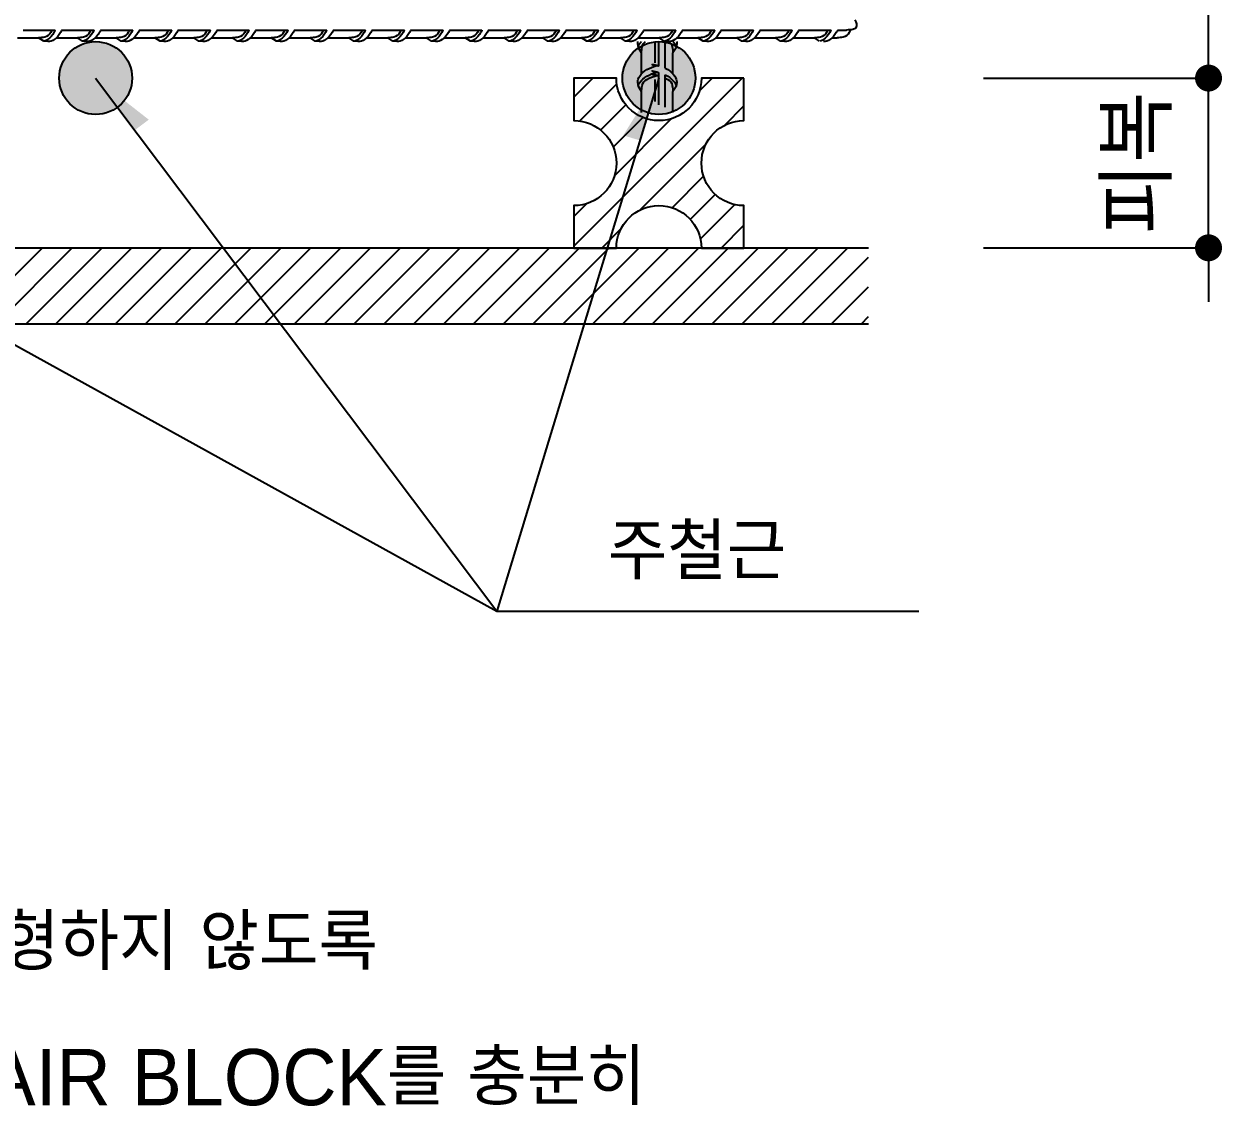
# Model space of a CAD drawing. Header units: millimetres. Extents: x -133 to 138, y -120 to 4.
# Drawn here: x -67.1 to -13.9, y -109.6 to -61.5 of the extents above; entities that cross this region are included whole.
import ezdxf

# ---------------------------------------------------------------- set-up
doc = ezdxf.new("R2010")
doc.units = ezdxf.units.MM
doc.header["$LTSCALE"] = 500
doc.header["$MEASUREMENT"] = 0
doc.styles.add('GHS', font='djdg.shx', dxfattribs={"bigfont": 'ghs.shx'})

# ---------------------------------------------------------------- blocks, each defined once
blk = doc.blocks.new('arw1')
at = {"color": 1}
blk.add_solid([(0, 0), (2.898, 0.776), (2.898, 0)], dxfattribs=at)
blk = doc.blocks.new('DOT')
at = {"color": 1}
blk.add_line((0, 0), (-1, 0), dxfattribs=at)
at = {"color": 7, "const_width": 0.5}
blk.add_lwpolyline([(-0.25, 0, 1), (0.25, 0, 1)], format="xyb", close=True, dxfattribs=at)

msp = doc.modelspace()

# ---------------------------------------------------------------- hatches: boundary and pattern name
h = msp.add_hatch(color=1)
h.paths.add_polyline_path([(-87.321, -63.864, 1), (-90.561, -63.864, 1)])
h.paths.add_polyline_path([(-62.29, -63.864, 1), (-65.53, -63.864, 1)])
h.paths.add_polyline_path([(-37.258, -63.864, 1), (-40.498, -63.864, 1)])
h = msp.add_hatch()
h.set_pattern_fill('_U', color=1, scale=0.9375, angle=45, style=0, pattern_type=0)
h.set_pattern_definition([(45, (-1511.1706, -224.63215), (-0.6629126, 0.6629126), [])])
edge = h.paths.add_edge_path()
edge.add_line((-35.098, -63.864), (-36.988, -63.864))
edge.add_arc((-38.878, -63.864), 1.89, -180, 0, ccw=False)
edge.add_line((-40.768, -63.864), (-42.658, -63.864))
edge.add_line((-42.658, -63.864), (-42.658, -65.754))
edge.add_arc((-42.658, -67.644), 1.89, -90, 90, ccw=False)
edge.add_line((-42.658, -69.534), (-42.658, -71.424))
edge.add_line((-42.658, -71.424), (-40.768, -71.424))
edge.add_arc((-38.878, -71.424), 1.89, 0, 180, ccw=False)
edge.add_line((-36.988, -71.424), (-35.098, -71.424))
edge.add_line((-35.098, -71.424), (-35.098, -69.534))
edge.add_arc((-35.098, -67.644), 1.89, 90, 270, ccw=False)
edge.add_line((-35.098, -65.754), (-35.098, -63.864))
h = msp.add_hatch()
h.set_pattern_fill('_U', color=1, scale=0.9375, angle=45, style=0, pattern_type=0)
h.set_pattern_definition([(45, (-1561.2336, -224.63215), (-0.6629126, 0.6629126), [])])
h.paths.add_polyline_path([(-99.053, -74.786), (-29.563, -74.786), (-29.563, -71.411), (-99.053, -71.411)])

# ---------------------------------------------------------------- linework, layer by layer
at = {"color": 1}
for p, q in [((-14.455, -62.664), (-14.455, -39.366)), ((-67.134, -61.727), (-65.702, -61.727)), ((-65.41, -61.727), (-63.978, -61.727)), ((-63.686, -61.727), (-62.254, -61.727)), ((-61.963, -61.727), (-60.531, -61.727)), ((-60.239, -61.727), (-58.807, -61.727)), ((-58.515, -61.727), (-57.083, -61.727)), ((-56.792, -61.727), (-55.359, -61.727)), ((-55.068, -61.727), (-53.636, -61.727)), ((-53.344, -61.727), (-51.912, -61.727)), ((-51.621, -61.727), (-50.188, -61.727)), ((-49.897, -61.727), (-48.465, -61.727)), ((-48.173, -61.727), (-46.741, -61.727)), ((-46.449, -61.727), (-45.017, -61.727)), ((-44.726, -61.727), (-43.294, -61.727)), ((-43.002, -61.727), (-41.57, -61.727)), ((-41.278, -61.727), (-39.846, -61.727)), ((-39.555, -61.727), (-38.123, -61.727)), ((-37.831, -61.727), (-36.399, -61.727)), ((-36.107, -61.727), (-34.675, -61.727)), ((-34.384, -61.727), (-32.952, -61.727)), ((-32.66, -61.727), (-31.228, -61.727)), ((-30.936, -61.727), (-30.538, -61.727)), ((-14.455, -62.664), (-14.455, -61.464)), ((-67.377, -62.072), (-66.442, -62.072)), ((-66.219, -62.217), (-66.445, -62.072)), ((-66.032, -62.244), (-66.219, -62.217)), ((-65.653, -62.072), (-64.718, -62.072)), ((-63.929, -62.072), (-62.995, -62.072)), ((-62.206, -62.072), (-61.271, -62.072)), ((-60.482, -62.072), (-59.547, -62.072)), ((-58.758, -62.072), (-57.824, -62.072)), ((-57.035, -62.072), (-56.1, -62.072)), ((-55.311, -62.072), (-54.376, -62.072)), ((-53.587, -62.072), (-52.653, -62.072)), ((-51.863, -62.072), (-50.929, -62.072)), ((-50.706, -62.217), (-50.932, -62.072)), ((-50.519, -62.244), (-50.706, -62.217)), ((-50.14, -62.072), (-49.205, -62.072)), ((-48.416, -62.072), (-47.482, -62.072)), ((-46.692, -62.072), (-45.758, -62.072)), ((-44.969, -62.072), (-44.034, -62.072)), ((-43.245, -62.072), (-42.31, -62.072)), ((-41.521, -62.072), (-40.587, -62.072)), ((-39.798, -62.072), (-38.863, -62.072)), ((-39.051, -63.182), (-39.051, -62.244)), ((-38.878, -63.33), (-38.878, -62.244)), ((-38.602, -63.43), (-38.602, -62.244)), ((-38.074, -62.072), (-37.139, -62.072)), ((-36.35, -62.072), (-35.416, -62.072)), ((-35.005, -62.244), (-35.193, -62.217)), ((-34.627, -62.072), (-33.692, -62.072)), ((-32.903, -62.072), (-31.968, -62.072)), ((-31.745, -62.217), (-31.972, -62.072)), ((-31.179, -62.072), (-30.959, -62.072)), ((-39.647, -63.673), (-39.647, -62.738)), ((-39.647, -63.673), (-39.647, -62.738)), ((-38.258, -63.673), (-38.258, -62.738)), ((-38.258, -63.673), (-38.258, -62.738)), ((-88.941, -63.864), (-46.082, -87.571)), ((-63.91, -63.864), (-46.082, -87.571)), ((-38.878, -63.864), (-46.082, -87.571)), ((-38.878, -65.053), (-38.878, -63.621)), ((-38.602, -65.154), (-38.602, -63.721)), ((-24.455, -63.864), (-14.455, -63.864)), ((-24.455, -63.864), (-14.455, -63.864)), ((-14.455, -71.411), (-14.455, -63.864)), ((-39.051, -64.906), (-39.051, -63.924)), ((-39.647, -65.397), (-39.647, -64.462)), ((-38.258, -65.397), (-38.258, -64.462)), ((-99.053, -71.411), (-29.563, -71.411)), ((-24.455, -71.411), (-14.455, -71.411)), ((-14.455, -72.611), (-14.455, -73.811)), ((-99.053, -74.786), (-29.563, -74.786)), ((-46.082, -87.571), (-27.332, -87.571))]:
    msp.add_line(p, q, dxfattribs=at)
for points in [[(-65.846, -61.727, -0.020276), (-65.905, -61.84, -0.22525), (-66.174, -62.046, -0.047901), (-66.445, -62.072)], [(-65.702, -61.727, -0.020276), (-65.761, -61.84, -0.106606), (-66.045, -62.155, -0.080536), (-66.182, -62.223, -0.156984)], [(-65.41, -61.727, -0.020276), (-65.469, -61.84, -0.106606), (-65.754, -62.155, -0.156984), (-66.032, -62.244, -0.156984)], [(-63.686, -61.727, -0.020276), (-63.746, -61.84, -0.106606), (-64.03, -62.155, -0.156984), (-64.308, -62.244), (-64.495, -62.217), (-64.722, -62.072)], [(-64.122, -61.727, -0.020276), (-64.181, -61.84, -0.22525), (-64.45, -62.046, -0.047901), (-64.722, -62.072)], [(-63.978, -61.727, -0.020276), (-64.037, -61.84, -0.106606), (-64.322, -62.155, -0.080536), (-64.458, -62.223, -0.156984)], [(-61.963, -61.727, -0.020276), (-62.022, -61.84, -0.106606), (-62.307, -62.155, -0.156984), (-62.584, -62.244), (-62.772, -62.217), (-62.998, -62.072)], [(-62.398, -61.727, -0.020276), (-62.458, -61.84, -0.22525), (-62.727, -62.046, -0.047901), (-62.998, -62.072)], [(-62.254, -61.727, -0.020276), (-62.313, -61.84, -0.106606), (-62.598, -62.155, -0.080536), (-62.734, -62.223, -0.156984)], [(-60.239, -61.727, -0.020276), (-60.298, -61.84, -0.106606), (-60.583, -62.155, -0.156984), (-60.861, -62.244), (-61.048, -62.217), (-61.274, -62.072)], [(-60.675, -61.727, -0.020276), (-60.734, -61.84, -0.22525), (-61.003, -62.046, -0.047901), (-61.274, -62.072)], [(-60.531, -61.727, -0.020276), (-60.59, -61.84, -0.106606), (-60.874, -62.155, -0.080536), (-61.011, -62.223, -0.156984)], [(-58.515, -61.727, -0.020276), (-58.575, -61.84, -0.106606), (-58.859, -62.155, -0.156984), (-59.137, -62.244), (-59.324, -62.217), (-59.551, -62.072)], [(-58.951, -61.727, -0.020276), (-59.01, -61.84, -0.22525), (-59.279, -62.046, -0.047901), (-59.551, -62.072)], [(-58.807, -61.727, -0.020276), (-58.866, -61.84, -0.106606), (-59.151, -62.155, -0.080536), (-59.287, -62.223, -0.156984)], [(-56.792, -61.727, -0.020276), (-56.851, -61.84, -0.106606), (-57.135, -62.155, -0.156984), (-57.413, -62.244), (-57.601, -62.217), (-57.827, -62.072)], [(-57.227, -61.727, -0.020276), (-57.287, -61.84, -0.22525), (-57.556, -62.046, -0.047901), (-57.827, -62.072)], [(-57.083, -61.727, -0.020276), (-57.142, -61.84, -0.106606), (-57.427, -62.155, -0.080536), (-57.563, -62.223, -0.156984)], [(-55.068, -61.727, -0.020276), (-55.127, -61.84, -0.106606), (-55.412, -62.155, -0.156984), (-55.69, -62.244), (-55.877, -62.217), (-56.103, -62.072)], [(-55.504, -61.727, -0.020276), (-55.563, -61.84, -0.22525), (-55.832, -62.046, -0.047901), (-56.103, -62.072)], [(-55.359, -61.727, -0.020276), (-55.419, -61.84, -0.106606), (-55.703, -62.155, -0.080536), (-55.84, -62.223, -0.156984)], [(-53.344, -61.727, -0.020276), (-53.404, -61.84, -0.106606), (-53.688, -62.155, -0.156984), (-53.966, -62.244), (-54.153, -62.217), (-54.379, -62.072)], [(-53.78, -61.727, -0.020276), (-53.839, -61.84, -0.22525), (-54.108, -62.046, -0.047901), (-54.379, -62.072)], [(-53.636, -61.727, -0.020276), (-53.695, -61.84, -0.106606), (-53.98, -62.155, -0.080536), (-54.116, -62.223, -0.156984)], [(-51.621, -61.727, -0.020276), (-51.68, -61.84, -0.106606), (-51.964, -62.155, -0.156984), (-52.242, -62.244), (-52.43, -62.217), (-52.656, -62.072)], [(-52.056, -61.727, -0.020276), (-52.116, -61.84, -0.22525), (-52.385, -62.046, -0.047901), (-52.656, -62.072)], [(-51.912, -61.727, -0.020276), (-51.971, -61.84, -0.106606), (-52.256, -62.155, -0.080536), (-52.392, -62.223, -0.156984)], [(-50.333, -61.727, -0.020276), (-50.392, -61.84, -0.22525), (-50.661, -62.046, -0.047901), (-50.932, -62.072)], [(-50.188, -61.727, -0.020276), (-50.248, -61.84, -0.106606), (-50.532, -62.155, -0.080536), (-50.669, -62.223, -0.156984)], [(-49.897, -61.727, -0.020276), (-49.956, -61.84, -0.106606), (-50.241, -62.155, -0.156984), (-50.519, -62.244, -0.156984)], [(-48.173, -61.727, -0.020276), (-48.232, -61.84, -0.106606), (-48.517, -62.155, -0.156984), (-48.795, -62.244), (-48.982, -62.217), (-49.208, -62.072)], [(-48.609, -61.727, -0.020276), (-48.668, -61.84, -0.22525), (-48.937, -62.046, -0.047901), (-49.208, -62.072)], [(-48.465, -61.727, -0.020276), (-48.524, -61.84, -0.106606), (-48.809, -62.155, -0.080536), (-48.945, -62.223, -0.156984)], [(-46.449, -61.727, -0.020276), (-46.509, -61.84, -0.106606), (-46.793, -62.155, -0.156984), (-47.071, -62.244), (-47.258, -62.217), (-47.485, -62.072)], [(-46.885, -61.727, -0.020276), (-46.945, -61.84, -0.22525), (-47.214, -62.046, -0.047901), (-47.485, -62.072)], [(-46.741, -61.727, -0.020276), (-46.8, -61.84, -0.106606), (-47.085, -62.155, -0.080536), (-47.221, -62.223, -0.156984)], [(-44.726, -61.727, -0.020276), (-44.785, -61.84, -0.106606), (-45.07, -62.155, -0.156984), (-45.347, -62.244), (-45.535, -62.217), (-45.761, -62.072)], [(-45.162, -61.727, -0.020276), (-45.221, -61.84, -0.22525), (-45.49, -62.046, -0.047901), (-45.761, -62.072)], [(-45.017, -61.727, -0.020276), (-45.077, -61.84, -0.106606), (-45.361, -62.155, -0.080536), (-45.498, -62.223, -0.156984)], [(-43.002, -61.727, -0.020276), (-43.061, -61.84, -0.106606), (-43.346, -62.155, -0.156984), (-43.624, -62.244), (-43.811, -62.217), (-44.037, -62.072)], [(-43.438, -61.727, -0.020276), (-43.497, -61.84, -0.22525), (-43.766, -62.046, -0.047901), (-44.037, -62.072)], [(-43.294, -61.727, -0.020276), (-43.353, -61.84, -0.106606), (-43.638, -62.155, -0.080536), (-43.774, -62.223, -0.156984)], [(-41.278, -61.727, -0.020276), (-41.338, -61.84, -0.106606), (-41.622, -62.155, -0.156984), (-41.9, -62.244), (-42.087, -62.217), (-42.314, -62.072)], [(-41.714, -61.727, -0.020276), (-41.774, -61.84, -0.22525), (-42.043, -62.046, -0.047901), (-42.314, -62.072)], [(-41.57, -61.727, -0.020276), (-41.629, -61.84, -0.106606), (-41.914, -62.155, -0.080536), (-42.05, -62.223, -0.156984)], [(-39.555, -61.727, -0.020276), (-39.614, -61.84, -0.106606), (-39.899, -62.155, -0.156984), (-40.176, -62.244), (-40.364, -62.217), (-40.59, -62.072)], [(-39.991, -61.727, -0.020276), (-40.05, -61.84, -0.22525), (-40.319, -62.046, -0.047901), (-40.59, -62.072)], [(-39.846, -61.727, -0.020276), (-39.906, -61.84, -0.106606), (-40.19, -62.155, -0.080536), (-40.327, -62.223, -0.156984)], [(-37.831, -61.727, -0.020276), (-37.89, -61.84, -0.106606), (-38.175, -62.155, -0.156984), (-38.453, -62.244), (-38.64, -62.217), (-38.866, -62.072)], [(-38.267, -61.727, -0.020276), (-38.326, -61.84, -0.22525), (-38.595, -62.046, -0.047901), (-38.866, -62.072)], [(-38.123, -61.727, -0.020276), (-38.182, -61.84, -0.106606), (-38.467, -62.155, -0.080536), (-38.603, -62.223, -0.156984)], [(-36.107, -61.727, -0.020276), (-36.167, -61.84, -0.106606), (-36.451, -62.155, -0.156984), (-36.729, -62.244), (-36.916, -62.217), (-37.143, -62.072)], [(-36.543, -61.727, -0.020276), (-36.603, -61.84, -0.22525), (-36.872, -62.046, -0.047901), (-37.143, -62.072)], [(-36.399, -61.727, -0.020276), (-36.458, -61.84, -0.106606), (-36.743, -62.155, -0.080536), (-36.879, -62.223, -0.156984)], [(-34.384, -61.727, -0.020276), (-34.443, -61.84, -0.106606), (-34.728, -62.155, -0.156984), (-35.005, -62.244), (-35.193, -62.217), (-35.419, -62.072)], [(-34.82, -61.727, -0.020276), (-34.879, -61.84, -0.22525), (-35.148, -62.046, -0.047901), (-35.419, -62.072)], [(-34.675, -61.727, -0.020276), (-34.735, -61.84, -0.106606), (-35.019, -62.155, -0.080536), (-35.156, -62.223, -0.156984)], [(-32.66, -61.727, -0.020276), (-32.719, -61.84, -0.106606), (-33.004, -62.155, -0.156984), (-33.282, -62.244), (-33.469, -62.217), (-33.695, -62.072)], [(-33.096, -61.727, -0.020276), (-33.155, -61.84, -0.22525), (-33.424, -62.046, -0.047901), (-33.695, -62.072)], [(-32.952, -61.727, -0.020276), (-33.011, -61.84, -0.106606), (-33.296, -62.155, -0.080536), (-33.432, -62.223, -0.156984)], [(-31.372, -61.727, -0.020276), (-31.432, -61.84, -0.22525), (-31.7, -62.046, -0.047901), (-31.972, -62.072)], [(-31.228, -61.727, -0.020276), (-31.287, -61.84, -0.106606), (-31.572, -62.155, -0.080536), (-31.708, -62.223, -0.156984)], [(-30.936, -61.727, -0.020276), (-30.996, -61.84, -0.106606), (-31.28, -62.155, -0.156984), (-31.558, -62.244, -0.156984)], [(-30.363, -61.727, -0.020276), (-30.422, -61.84, -0.22525), (-30.691, -62.046, -0.047901), (-30.962, -62.072)], [(-30.113, -61.631, -0.108232), (-30.266, -61.701, -0.047901), (-30.538, -61.727)], [(-39.647, -62.741), (-39.793, -62.515), (-39.82, -62.328, -0.044238), (-39.812, -62.244, -0.044238)], [(-39.798, -62.478, -0.080536), (-39.73, -62.342, -0.031358), (-39.651, -62.244, -0.031358)], [(-39.647, -62.741, -0.047901), (-39.622, -62.47, -0.173385), (-39.482, -62.244, -0.173385)], [(-38.423, -62.244, -0.173385), (-38.283, -62.47, -0.047901), (-38.258, -62.741)], [(-38.093, -62.244, -0.044238), (-38.085, -62.328), (-38.112, -62.515), (-38.258, -62.741)], [(-38.255, -62.244, -0.031358), (-38.175, -62.342, -0.080536), (-38.107, -62.478)], [(-39.647, -64.465), (-39.793, -64.239), (-39.82, -64.052, -0.156984), (-39.73, -63.774, -0.106606), (-39.416, -63.489, -0.072284), (-38.995, -63.322, -0.168799), (-39.177, -63.256, -0.11924), (-38.911, -63.322, -0.005285), (-38.878, -63.33)], [(-39.798, -64.202, -0.080536), (-39.73, -64.065, -0.106606), (-39.416, -63.781, -0.072284), (-38.995, -63.613, -0.168799), (-39.177, -63.548, -0.11924), (-38.911, -63.613, -0.005285), (-38.878, -63.621)], [(-39.647, -64.465, -0.047901), (-39.622, -64.194, -0.22525), (-39.416, -63.925, -0.072284), (-38.995, -63.757, -0.168799), (-39.177, -63.692, -0.11924), (-38.911, -63.757, -0.005285), (-38.878, -63.765)], [(-38.602, -63.43, -0.020276), (-38.489, -63.489, -0.106606), (-38.175, -63.774, -0.156984), (-38.085, -64.052), (-38.112, -64.239), (-38.258, -64.465)], [(-38.602, -63.721, -0.020276), (-38.489, -63.781, -0.106606), (-38.175, -64.065, -0.080536), (-38.107, -64.202)], [(-38.602, -63.866, -0.020276), (-38.489, -63.925, -0.22525), (-38.283, -64.194, -0.047901), (-38.258, -64.465)]]:
    msp.add_lwpolyline(points, format="xyb", dxfattribs=at)
msp.add_lwpolyline([(-35.098, -63.864), (-36.988, -63.864, -1), (-40.768, -63.864), (-42.658, -63.864), (-42.658, -65.754, -1), (-42.658, -69.534), (-42.658, -71.424), (-40.768, -71.424, -1), (-36.988, -71.424), (-35.098, -71.424), (-35.098, -69.534, -1), (-35.098, -65.754)], format="xyb", close=True, dxfattribs=at)
for centre in [(-63.91, -63.864), (-38.878, -63.864)]:
    msp.add_circle(centre, 1.62, dxfattribs=at)
msp.add_arc((-30.43, -61.492), 0.347, 336.2866, 37.3259, dxfattribs=at)

# ---------------------------------------------------------------- block references
at = {"color": 1, "xscale": 1.2, "yscale": 1.2, "zscale": 1.2}
for p, rotation in [((-14.455, -63.864), 270), ((-14.455, -63.864), 270), ((-14.455, -71.411), 90)]:
    msp.add_blockref('DOT', p, dxfattribs=dict(at, rotation=rotation))
at = {"color": 7, "rotation": 306.9433386496964}
msp.add_blockref('arw1', (-63.91, -63.864), dxfattribs=at)
at = {"color": 7, "xscale": -1, "rotation": 73.09791742492936}
msp.add_blockref('arw1', (-38.878, -63.864), dxfattribs=at)

# ---------------------------------------------------------------- texts
at = {"color": 0, "style": 'GHS'}
for s, p in [('주철근', (-41.151, -86.165)), ('* 주 : 시공중 주철근 및 배력철근이 변형하지 않도록', (-113.924, -103.531)), ('SPACER BAR 및 CHAIR BLOCK를 충분히', (-99.689, -109.531))]:
    msp.add_text(s, height=2.5, dxfattribs=at).set_placement(p)
at = {"color": 7, "insert": (-17.592, -67.637), "char_height": 3, "attachment_point": 5, "rotation": 90, "style": 'GHS'}
msp.add_mtext('\\A1;피복', dxfattribs=at)

doc.saveas('drawing.dxf')
